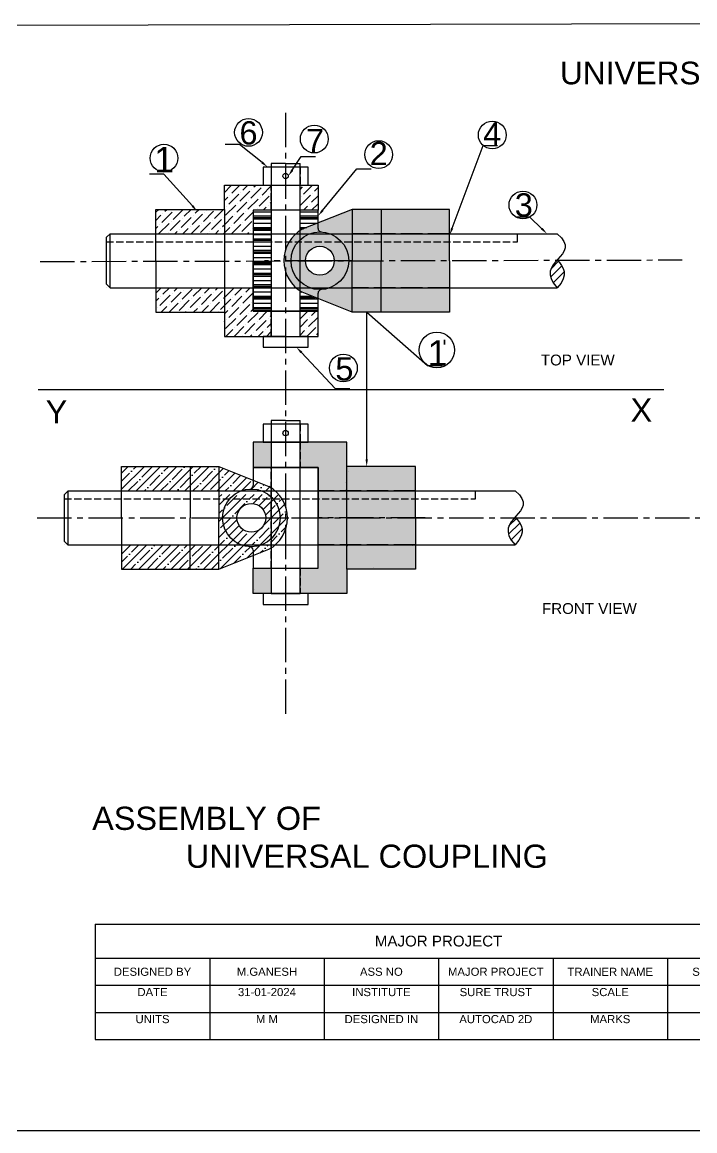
# Model space of a CAD drawing. Header units: millimetres. Extents: x 20 to 1282, y 516 to 1131.
# Drawn here: x 584 to 957, y 516 to 1131 of the extents above; entities that cross this region are included whole.
import ezdxf
from ezdxf import colors
from ezdxf.entities.mleader import LeaderData, LeaderLine
from ezdxf.math import Vec2, Vec3

# ---------------------------------------------------------------- set-up
doc = ezdxf.new("R2010")
doc.units = ezdxf.units.MM
for name, pattern in [('ACAD_ISO02W100', [15, 12, -3]), ('CENTER2', [28.575, 19.05, -3.175, 3.175, -3.175]), ('DASHDOT2', [12.7, 6.35, -3.175, 0, -3.175]), ('JIS_02_4.0', [5.5, 4, -1.5])]:
    doc.linetypes.add(name, pattern=pattern)
doc.layers.get('Defpoints').update_dxf_attribs({"color": 6})
for name, color, linetype in [('Layer1', 50, 'Continuous'), ('Layer4', 1, 'JIS_02_4.0'), ('Layer5', 6, 'DASHDOT2'), ('Layer6', 4, 'Continuous')]:
    doc.layers.add(name, color=color, linetype=linetype)
doc.styles.get("Standard").update_dxf_attribs({"font": 'arial.ttf'})

# ---------------------------------------------------------------- blocks, each defined once
blk = doc.blocks.new('*T44')
at = {"color": 0, "linetype": 'ByBlock', "lineweight": -2, "transparency": 16777216}
for p, q in [((0, 0), (381, 0)), ((0, 0), (0, -64)), ((381, 0), (381, -64)), ((0, -19), (381, -19)), ((63.5, -19), (63.5, -64)), ((127, -19), (127, -64)), ((190.5, -19), (190.5, -64)), ((254, -19), (254, -64)), ((317.5, -19), (317.5, -64)), ((0, -34), (381, -34)), ((0, -49), (381, -49)), ((0, -64), (381, -64))]:
    blk.add_line(p, q, dxfattribs=at)
at = {"color": 0, "transparency": 16777216}
for s, insert, char_height, width, attachment_point in [('MAJOR PROJECT', (190.5, -9.5), 6, 378, 5), ('DESIGNED BY', (31.75, -26.5), 4.5, 60.5, 5), ('M.GANESH', (95.25, -26.5), 4.5, 60.5, 5), ('ASS NO', (158.75, -26.5), 4.5, 60.5, 5), ('MAJOR PROJECT', (222.25, -26.5), 4.5, 60.5, 5), ('TRAINER NAME', (285.75, -26.5), 4.5, 60.5, 5), ('SHANMUKH', (349.25, -26.5), 4.5, 60.5, 5), ('DATE', (31.75, -35.5), 4.5, 60.5, 2), ('31-01-2024', (95.25, -35.5), 4.5, 60.5, 2), ('INSTITUTE', (158.75, -35.5), 4.5, 60.5, 2), ('SURE TRUST', (222.25, -35.5), 4.5, 60.5, 2), ('SCALE', (285.75, -35.5), 4.5, 60.5, 2), ('1;1', (349.25, -35.5), 4.5, 60.5, 2), ('UNITS', (31.75, -50.5), 4.5, 60.5, 2), ('M M', (95.25, -50.5), 4.5, 60.5, 2), ('DESIGNED IN', (158.75, -50.5), 4.5, 60.5, 2), ('AUTOCAD 2D', (222.25, -50.5), 4.5, 60.5, 2), ('MARKS', (285.75, -50.5), 4.5, 60.5, 2), ('.........', (349.25, -50.5), 4.5, 60.5, 2)]:
    blk.add_mtext(s, dxfattribs=dict(at, insert=insert, char_height=char_height, width=width, attachment_point=attachment_point))

msp = doc.modelspace()

# ---------------------------------------------------------------- hatches: boundary and pattern name
h = msp.add_hatch(color=5)
h.set_gradient(color1=(0, 0, 255), color2=(0, 0, 255), centered=1)
h.paths.add_polyline_path([(79.7, 1034.955), (69.7, 1034.955), (69.7, 1020.955), (79.7, 1020.955)])
h.paths.add_polyline_path([(121.7, 1034.955), (105.7, 1034.955), (95.7, 1034.955), (95.7, 1020.955), (105.7, 1020.955), (105.7, 1007.955), (159.7, 1007.955), (159.7, 1021.455), (121.7, 1021.455)])
h.paths.add_polyline_path([(159.7, 977.955), (105.7, 977.955), (105.7, 964.955), (95.7, 964.955), (95.7, 950.955), (105.7, 950.955), (121.7, 950.955), (121.7, 964.455), (159.7, 964.455)])
h.paths.add_polyline_path([(79.7, 964.955), (69.7, 964.955), (69.7, 950.955), (79.7, 950.955)])
h.paths.add_polyline_path([(103.521, 932.855), (75.762, 921.813, 0.2716675), (65.521, 904.355), (77.521, 904.355, -1), (93.521, 904.355), (103.521, 904.355)])
h.paths.add_polyline_path([(103.521, 904.355), (93.521, 904.355, -1), (77.521, 904.355), (65.521, 904.355, 0.2716675), (75.762, 886.898), (103.521, 875.855)])
h.paths.add_polyline_path([(119.521, 932.855), (103.521, 932.855), (103.521, 919.355), (119.521, 919.355)])
h.paths.add_polyline_path([(157.521, 932.855), (119.521, 932.855), (119.521, 919.355), (157.521, 919.355)])
h.paths.add_polyline_path([(119.521, 889.355), (103.521, 889.355), (103.521, 875.855), (119.521, 875.855)])
h.paths.add_polyline_path([(157.521, 889.355), (119.521, 889.355), (119.521, 875.855), (157.521, 875.855)])
h.paths.add_polyline_path([(119.521, 904.355), (103.521, 904.355), (103.521, 889.355), (119.521, 889.355)])
h.paths.add_polyline_path([(119.521, 919.355), (103.521, 919.355), (103.521, 904.355), (119.521, 904.355)])
h.paths.add_polyline_path([(157.521, 919.355), (119.521, 919.355), (119.521, 904.355), (157.521, 904.355)])
h.paths.add_polyline_path([(157.521, 904.355), (119.521, 904.355), (119.521, 889.355), (157.521, 889.355)])
h.paths.add_polyline_path([(820.801, 984.1), (782.801, 984.1), (782.801, 970.6), (820.801, 970.6)])
h.paths.add_polyline_path([(820.801, 999.234), (782.801, 999.138), (782.801, 984.1), (820.801, 984.1)])
h.paths.add_polyline_path([(820.801, 1012.1), (782.801, 1012.1), (782.801, 999.138), (820.801, 999.234)])
h.paths.add_polyline_path([(820.801, 1027.6), (782.801, 1027.6), (782.801, 1014.1), (820.801, 1014.1)])
h.paths.add_polyline_path([(782.801, 1027.6), (766.801, 1027.6), (766.801, 1014.1), (782.801, 1014.1)])
h.paths.add_polyline_path([(782.801, 1012.1), (766.801, 1012.1), (766.801, 999.098), (782.801, 999.138)])
h.paths.add_polyline_path([(782.801, 999.138), (766.801, 999.098), (766.801, 984.1), (782.801, 984.1)])
h.paths.add_polyline_path([(782.801, 984.1), (766.801, 984.1), (766.801, 970.6), (782.801, 970.6)])
h.paths.add_polyline_path([(766.801, 984.1), (754.369, 984.1, -0.0751), (749.69, 983.125, 0.3980255), (747.801, 981.128), (747.801, 978.159), (766.801, 970.6)])
h.paths.add_polyline_path([(766.801, 999.098), (764.801, 999.093, -0.3134228), (754.369, 984.1), (766.801, 984.1)])
h.paths.add_polyline_path([(749.69, 983.125, -0.1031145), (743.233, 984.1), (737.801, 984.1), (737.801, 982.397, 0.0181594), (739.042, 981.643), (747.801, 978.159), (747.801, 981.128, -0.3980255)])
h.paths.add_polyline_path([(754.369, 984.1), (743.233, 984.1, 0.1796053)])
h.paths.add_polyline_path([(737.714, 984.1), (735.572, 984.1, 0.0338123), (737.714, 982.454)])
h.paths.add_polyline_path([(737.714, 987.564, -0.2040914), (732.801, 999.1, -0.2040914), (737.714, 1010.637), (737.714, 1015.747, 0.1679785), (729.801, 1005.345), (729.801, 992.855, 0.1334085), (735.572, 984.1), (737.714, 984.1)])
h.paths.add_polyline_path([(737.801, 987.481), (737.801, 984.1), (743.233, 984.1, -0.1009962)], flags=17)
h.paths.add_polyline_path([(764.801, 999.093, 0.6585005), (737.801, 1010.719), (737.801, 987.481, 0.1009962), (743.233, 984.1), (754.369, 984.1, 0.3134228)])
h.paths.add_polyline_path([(740.801, 999.1, -1), (756.801, 999.1, -1)], flags=16)
h.paths.add_polyline_path([(737.714, 1010.637, 0.2040914), (732.801, 999.1, 0.2040914), (737.714, 987.564)], flags=17)
h.paths.add_polyline_path([(729.801, 1005.345, 0.0795573), (728.801, 999.1), (729.801, 999.1)])
h.paths.add_polyline_path([(729.801, 999.004), (728.801, 999.002, 0.0783177), (729.801, 992.855)])
h.paths.add_polyline_path([(743.233, 1014.1), (737.801, 1014.1), (737.801, 1012.1), (739.473, 1012.1, -0.0668361)], flags=17)
h.paths.add_polyline_path([(739.473, 1012.1), (737.801, 1012.1), (737.801, 1010.719, -0.0339311)], flags=17)
h.paths.add_polyline_path([(747.801, 1017.073), (747.801, 1020.042), (739.042, 1016.558, 0.0181594), (737.801, 1015.804), (737.801, 1014.1), (743.233, 1014.1, -0.1031145), (749.69, 1015.076, -0.3980255)])
h.paths.add_polyline_path([(766.801, 1027.6), (747.801, 1020.042), (747.801, 1017.073, 0.3980255), (749.69, 1015.076, -0.0751), (754.369, 1014.1), (766.801, 1014.1)])
h.paths.add_polyline_path([(766.801, 1014.1), (754.369, 1014.1, -0.0668361), (758.128, 1012.1), (766.801, 1012.1)])
h.paths.add_polyline_path([(766.801, 1012.1), (758.128, 1012.1, -0.2416526), (764.801, 999.1), (766.801, 999.1)])
h.paths.add_polyline_path([(782.801, 1014.1), (766.801, 1014.1), (766.801, 1012.1), (782.801, 1012.1)])
h.paths.add_polyline_path([(820.801, 1014.1), (782.801, 1014.1), (782.801, 1012.1), (820.801, 1012.1)])
h.paths.add_polyline_path([(721.801, 898.46), (717.301, 898.46), (711.801, 898.46), (711.801, 884.46), (721.801, 884.46)])
h.paths.add_polyline_path([(763.801, 898.46), (747.801, 898.46), (737.801, 898.46), (737.801, 884.46), (747.801, 884.46), (747.801, 871.46), (762.992, 871.46), (763.801, 872.269), (763.801, 884.96)])
h.paths.add_polyline_path([(763.801, 869.46), (747.801, 869.46), (747.801, 856.46), (763.801, 856.46)])
h.paths.add_polyline_path([(763.801, 871.46), (747.801, 871.46), (747.801, 869.46), (763.801, 869.46)])
h.paths.add_polyline_path([(763.801, 856.46), (747.801, 856.46), (747.801, 841.46), (763.801, 841.46)])
h.paths.add_polyline_path([(763.801, 841.46), (747.801, 841.46), (747.801, 828.46), (737.801, 828.46), (737.801, 814.46), (742.301, 814.46), (747.801, 814.46), (763.801, 814.46), (763.801, 827.96)])
h.paths.add_polyline_path([(721.801, 828.46), (711.801, 828.46), (711.801, 814.46), (721.801, 814.46)])
h.paths.add_polyline_path([(801.801, 841.46), (763.801, 841.46), (763.801, 827.96), (801.801, 827.96)])
h.paths.add_polyline_path([(801.801, 884.96), (763.801, 884.96), (763.801, 872.269), (763.801, 871.46), (801.801, 871.46)])
h.paths.add_polyline_path([(801.801, 856.46), (763.801, 856.46), (763.801, 841.46), (801.801, 841.46)])
h.paths.add_polyline_path([(801.801, 869.46), (763.801, 869.46), (763.801, 856.46), (801.801, 856.46)])
h.paths.add_polyline_path([(801.801, 871.46), (763.801, 871.46), (763.801, 869.46), (801.801, 869.46)])
h.paths.add_polyline_path([(763.801, 872.269), (762.992, 871.46), (763.801, 871.46)], flags=17)
h.paths.add_polyline_path([(159.7, 1005.955), (105.7, 1005.955), (105.7, 992.955), (159.7, 992.955)])
h.paths.add_polyline_path([(159.7, 992.955), (105.7, 992.955), (105.7, 977.955), (159.7, 977.955)])
h.paths.add_polyline_path([(159.7, 1007.955), (105.7, 1007.955), (105.7, 1005.955), (159.7, 1005.955)])
at = {"true_color": 0xf26722}
h = msp.add_hatch(dxfattribs=at)
h.set_pattern_fill('PLASTI', color=30)
h.paths.add_polyline_path([(379.489, 1034.284), (368.489, 1034.284), (368.489, 978.284), (379.489, 978.284)])
h.paths.add_polyline_path([(404.489, 1034.284), (395.489, 1034.284), (395.489, 1018.774, -0.1704041), (405.489, 1022.284), (405.489, 1022.524, -0.2679492), (404.489, 1024.256)])
h.paths.add_polyline_path([(405.489, 1022.284, 0.1704041), (395.489, 1018.774), (395.489, 1006.284), (397.489, 1006.284, -0.4142136), (405.489, 1014.284)])
h.paths.add_polyline_path([(395.489, 1018.774, 0.2277351), (389.489, 1006.284), (395.489, 1006.284)])
h.paths.add_polyline_path([(395.489, 1006.284), (389.489, 1006.284, 0.2277351), (395.489, 993.794)])
h.paths.add_polyline_path([(397.489, 1006.284), (395.489, 1006.284), (395.489, 993.794, 0.1704041), (405.489, 990.284), (405.489, 998.284, -0.4142136)])
h.paths.add_polyline_path([(410.73, 1000.239, -0.1804746), (405.489, 998.284), (405.489, 990.284, 0.1804746), (415.97, 994.194)])
h.paths.add_polyline_path([(421.489, 1006.284), (413.489, 1006.284, -0.2174811), (410.73, 1000.239), (415.97, 994.194, 0.2174811)])
h.paths.add_polyline_path([(405.489, 1022.284), (405.489, 1014.284, -0.4142136), (413.489, 1006.284), (421.489, 1006.284, 0.4142136)])
h.paths.add_polyline_path([(404.489, 988.312, -0.2679492), (405.489, 990.044), (405.489, 990.284, -0.1704041), (395.489, 993.794), (395.489, 978.284), (404.01, 978.284), (404.489, 978.763)])
h.paths.add_polyline_path([(721.801, 1027.1), (711.801, 1027.1), (711.801, 1014.1), (721.801, 1014.1)])
h.paths.add_polyline_path([(721.801, 984.1), (711.801, 984.1), (711.801, 971.1), (721.801, 971.1)])
h.paths.add_polyline_path([(721.801, 998.984), (711.801, 998.959), (711.801, 984.1), (721.801, 984.1)])
h.paths.add_polyline_path([(721.801, 1012.1), (711.801, 1012.1), (711.801, 998.959), (721.801, 998.984)])
h.paths.add_polyline_path([(721.801, 1014.1), (711.801, 1014.1), (711.801, 1012.1), (721.801, 1012.1)])
h.paths.add_polyline_path([(747.801, 1027.1), (737.801, 1027.1), (737.801, 1015.804, -0.0181594), (739.042, 1016.558), (747.801, 1020.042)])
h.paths.add_polyline_path([(747.801, 978.159), (739.042, 981.643, -0.0181594), (737.801, 982.397), (737.801, 971.1), (747.801, 971.1)])
h = msp.add_hatch(dxfattribs=at)
h.set_pattern_fill('ANSI35', color=30)
h.paths.add_polyline_path([(270.278, 934.149), (232.278, 934.149), (232.278, 920.649), (270.278, 920.649)])
h.paths.add_polyline_path([(286.278, 934.149), (270.278, 934.149), (270.278, 920.649), (286.278, 920.649)])
h.paths.add_polyline_path([(270.278, 890.649), (232.278, 890.649), (232.278, 877.149), (270.278, 877.149)])
h.paths.add_polyline_path([(286.278, 890.649), (270.278, 890.649), (270.278, 877.149), (286.278, 877.149)])
h.paths.add_polyline_path([(304.278, 926.989), (286.278, 934.149), (286.278, 920.649), (286.278, 905.649), (296.278, 905.649, -0.4142136), (304.278, 913.649)])
h.paths.add_polyline_path([(314.037, 923.107), (304.278, 926.989), (304.278, 913.649, -0.4142136), (312.278, 905.649), (324.278, 905.649, 0.2716675)])
h.paths.add_polyline_path([(324.278, 905.649), (312.278, 905.649, -0.4142136), (304.278, 897.649), (304.278, 884.31), (314.037, 888.192, 0.2716675)])
h.paths.add_polyline_path([(304.278, 897.649, -0.4142136), (296.278, 905.649), (286.278, 905.649), (286.278, 877.149), (304.278, 884.31)])
h.paths.add_polyline_path([(676.801, 884.96), (638.801, 884.96), (638.801, 871.46), (676.801, 871.46)])
h.paths.add_polyline_path([(692.801, 884.96), (676.801, 884.96), (676.801, 871.46), (692.801, 871.46)])
h.paths.add_polyline_path([(711.801, 877.402), (692.801, 884.96), (692.801, 871.46), (705.233, 871.46, -0.0751), (709.912, 872.436, 0.3980255), (711.801, 874.432)])
h.paths.add_polyline_path([(701.473, 869.46), (692.801, 869.46), (692.801, 856.46), (694.801, 856.46, -0.2416526)])
h.paths.add_polyline_path([(711.801, 877.402), (711.801, 874.432, -0.3980255), (709.912, 872.436, -0.1031145), (716.369, 871.46), (721.801, 871.46), (721.801, 873.164, 0.0181594), (720.56, 873.918)])
h.paths.add_polyline_path([(676.801, 841.46), (638.801, 841.46), (638.801, 827.96), (676.801, 827.96)])
h.paths.add_polyline_path([(692.801, 841.46), (676.801, 841.46), (676.801, 827.96), (692.801, 827.96)])
h.paths.add_polyline_path([(711.801, 838.488, 0.3980255), (709.912, 840.485, -0.0751), (705.233, 841.46), (692.801, 841.46), (692.801, 827.96), (711.801, 835.519)])
h.paths.add_polyline_path([(694.801, 856.46), (692.801, 856.46), (692.801, 841.46), (705.233, 841.46, -0.3135529)])
h.paths.add_polyline_path([(721.801, 841.46), (716.369, 841.46, -0.1031145), (709.912, 840.485, -0.3980255), (711.801, 838.488), (711.801, 835.519), (720.56, 839.003, 0.0181594), (721.801, 839.757)])
h.paths.add_polyline_path([(729.801, 850.215), (729.801, 856.46), (726.801, 856.46, -0.2060321), (721.801, 844.841), (721.801, 841.46), (724.029, 841.46, 0.1334085)])
h.paths.add_polyline_path([(725.999, 869.46), (721.801, 869.46), (721.801, 868.079, -0.2060321), (726.801, 856.46), (729.801, 856.46), (729.801, 862.705, 0.0978162)])
h.paths.add_polyline_path([(718.801, 856.46), (721.801, 856.46), (721.801, 868.079, 0.0339311), (720.128, 869.46), (701.473, 869.46, 0.2416526), (694.801, 856.46), (702.801, 856.46, -1)])
h.paths.add_polyline_path([(702.801, 856.46), (694.801, 856.46, 0.3135529), (705.233, 841.46), (716.369, 841.46, 0.1009962), (721.801, 844.841), (721.801, 856.46), (718.801, 856.46, -1)])
h.paths.add_polyline_path([(726.801, 856.46), (721.801, 856.46), (721.801, 844.841, 0.2060321)], flags=17)
h.paths.add_polyline_path([(721.801, 868.079), (721.801, 856.46), (726.801, 856.46, 0.2060321)], flags=17)

# ---------------------------------------------------------------- linework, layer by layer
at = {"linetype": 'CENTER2'}
msp.add_line((729.801, 1081.157), (729.801, 745.591), dxfattribs=at)
at = {"color": 4, "linetype": 'ByBlock'}
for p, q in [((729.801, 1053.1), (737.801, 1053.1)), ((729.801, 910.46), (737.801, 910.46))]:
    msp.add_line(p, q, dxfattribs=at)
at = {"color": 30, "linetype": 'Continuous', "true_color": 0xf26722}
for p, q in [((695.801, 1037.05), (699.337, 1040.587)), ((699.899, 1036.658), (704.341, 1041.1)), ((706.073, 1038.342), (708.831, 1041.1)), ((712.247, 1040.026), (713.321, 1041.1)), ((716.737, 1035.536), (721.801, 1040.6)), ((717.298, 1040.587), (717.298, 1040.587)), ((737.801, 1038.639), (739.187, 1040.026)), ((739.749, 1036.097), (744.752, 1041.1)), ((745.923, 1037.781), (747.801, 1039.659)), ((695.801, 1032.56), (697.654, 1034.413)), ((698.215, 1030.484), (703.828, 1036.097)), ((698.776, 1035.536), (698.776, 1035.536)), ((704.389, 1032.168), (710.001, 1037.781)), ((704.95, 1037.22), (704.95, 1037.22)), ((710.563, 1033.852), (716.175, 1039.465)), ((711.124, 1038.903), (711.124, 1038.903)), ((715.053, 1029.362), (720.666, 1034.975)), ((715.614, 1034.413), (715.614, 1034.413)), ((721.788, 1036.097), (721.788, 1036.097)), ((738.065, 1029.923), (743.677, 1035.536)), ((738.626, 1034.975), (738.626, 1034.975)), ((744.239, 1031.607), (747.801, 1035.169)), ((744.8, 1036.658), (744.8, 1036.658)), ((657.801, 1025.991), (659.41, 1027.6)), ((662.855, 1026.556), (663.9, 1027.6)), ((667.345, 1022.065), (672.88, 1027.6)), ((673.519, 1023.749), (677.37, 1027.6)), ((679.693, 1025.433), (681.861, 1027.6)), ((685.867, 1027.117), (686.351, 1027.6)), ((690.357, 1022.627), (695.331, 1027.6)), ((695.801, 1028.07), (695.97, 1028.239)), ((696.531, 1024.31), (702.144, 1029.923)), ((697.092, 1029.362), (697.092, 1029.362)), ((702.705, 1025.994), (708.318, 1031.607)), ((703.266, 1031.046), (703.266, 1031.046)), ((708.879, 1027.678), (714.492, 1033.291)), ((709.44, 1032.729), (709.44, 1032.729)), ((713.93, 1028.239), (713.93, 1028.239)), ((717.282, 1027.1), (718.982, 1028.801)), ((720.104, 1029.923), (720.104, 1029.923)), ((721.227, 1031.046), (721.801, 1031.62)), ((739.732, 1027.1), (741.994, 1029.362)), ((743.116, 1030.484), (743.116, 1030.484)), ((744.222, 1027.1), (747.801, 1030.679)), ((657.801, 1021.501), (660.61, 1024.31)), ((661.171, 1020.382), (666.784, 1025.994)), ((661.733, 1025.433), (661.733, 1025.433)), ((665.661, 1015.891), (671.274, 1021.504)), ((667.907, 1027.117), (667.907, 1027.117)), ((671.835, 1017.575), (677.448, 1023.188)), ((672.397, 1022.627), (672.397, 1022.627)), ((678.009, 1019.259), (683.622, 1024.872)), ((678.571, 1024.31), (678.571, 1024.31)), ((684.183, 1020.943), (689.796, 1026.556)), ((684.745, 1025.994), (684.745, 1025.994)), ((688.673, 1016.453), (694.286, 1022.065)), ((689.235, 1021.504), (689.235, 1021.504)), ((695.409, 1023.188), (695.409, 1023.188)), ((695.801, 1019.09), (700.46, 1023.749)), ((701.021, 1019.82), (706.634, 1025.433)), ((701.583, 1024.872), (701.583, 1024.872)), ((707.195, 1021.504), (711.801, 1026.11)), ((707.756, 1026.556), (707.756, 1026.556)), ((712.791, 1027.1), (712.808, 1027.117)), ((721.772, 1027.1), (721.801, 1027.129)), ((657.801, 1017.011), (658.926, 1018.137)), ((659.488, 1014.208), (665.1, 1019.82)), ((660.049, 1019.259), (660.049, 1019.259)), ((666.223, 1020.943), (666.223, 1020.943)), ((668.361, 1014.1), (669.59, 1015.33)), ((670.713, 1016.453), (670.713, 1016.453)), ((672.851, 1014.1), (675.764, 1017.014)), ((676.887, 1018.137), (676.887, 1018.137)), ((677.341, 1014.1), (681.938, 1018.698)), ((682.499, 1014.769), (688.112, 1020.382)), ((683.061, 1019.82), (683.061, 1019.82)), ((687.551, 1015.33), (687.551, 1015.33)), ((690.811, 1014.1), (692.602, 1015.891)), ((693.725, 1017.014), (693.725, 1017.014)), ((694.847, 1018.137), (695.801, 1019.09)), ((695.801, 1014.6), (698.776, 1017.575)), ((699.791, 1014.1), (704.95, 1019.259)), ((699.899, 1018.698), (699.899, 1018.698)), ((705.511, 1015.33), (711.124, 1020.943)), ((706.073, 1020.382), (706.073, 1020.382)), ((710.563, 1015.891), (710.563, 1015.891)), ((711.685, 1017.014), (711.801, 1017.129)), ((664.539, 1014.769), (664.539, 1014.769)), ((686.321, 1014.1), (686.428, 1014.208)), ((695.301, 1014.1), (695.801, 1014.6)), ((704.389, 1014.208), (704.389, 1014.208)), ((708.772, 1014.1), (709.44, 1014.769)), ((657.801, 981.09), (660.811, 984.1)), ((657.801, 976.6), (659.488, 978.287)), ((660.049, 974.358), (665.661, 979.97)), ((660.61, 979.409), (660.61, 979.409)), ((661.733, 980.532), (665.301, 984.1)), ((666.223, 976.042), (671.835, 981.654)), ((666.784, 981.093), (666.784, 981.093)), ((667.907, 982.216), (669.791, 984.1)), ((672.397, 977.725), (678.009, 983.338)), ((672.958, 982.777), (672.958, 982.777)), ((674.08, 983.899), (674.282, 984.1)), ((676.887, 973.235), (682.499, 978.848)), ((677.448, 978.287), (677.448, 978.287)), ((678.571, 979.409), (683.262, 984.1)), ((683.061, 974.919), (688.673, 980.532)), ((683.622, 979.97), (683.622, 979.97)), ((684.745, 981.093), (687.752, 984.1)), ((689.235, 976.603), (694.847, 982.216)), ((689.796, 981.654), (689.796, 981.654)), ((690.918, 982.777), (692.242, 984.1)), ((695.409, 978.287), (695.801, 978.679)), ((695.801, 978.679), (701.021, 983.899)), ((695.97, 983.338), (695.97, 983.338)), ((699.899, 973.797), (705.511, 979.409)), ((700.46, 978.848), (700.46, 978.848)), ((701.583, 979.97), (705.712, 984.1)), ((706.073, 975.48), (711.685, 981.093)), ((706.634, 980.532), (706.634, 980.532)), ((707.756, 981.654), (710.203, 984.1)), ((657.801, 972.11), (657.804, 972.113)), ((658.926, 973.235), (658.926, 973.235)), ((660.782, 970.6), (663.978, 973.797)), ((665.1, 974.919), (665.1, 974.919)), ((665.272, 970.6), (670.152, 975.48)), ((670.713, 971.551), (676.326, 977.164)), ((671.274, 976.603), (671.274, 976.603)), ((675.764, 972.113), (675.764, 972.113)), ((678.742, 970.6), (680.816, 972.674)), ((681.938, 973.797), (681.938, 973.797)), ((683.232, 970.6), (686.99, 974.358)), ((687.722, 970.6), (693.164, 976.042)), ((688.112, 975.48), (688.112, 975.48)), ((693.725, 972.113), (695.801, 974.189)), ((694.286, 977.164), (694.286, 977.164)), ((695.801, 974.189), (699.337, 977.725)), ((698.215, 967.623), (703.828, 973.235)), ((698.776, 972.674), (698.776, 972.674)), ((704.389, 969.306), (710.001, 974.919)), ((704.95, 974.358), (704.95, 974.358)), ((710.563, 970.99), (711.801, 972.228)), ((711.124, 976.042), (711.124, 976.042)), ((674.252, 970.6), (674.642, 970.99)), ((692.602, 970.99), (692.602, 970.99)), ((695.801, 969.699), (697.654, 971.551)), ((696.531, 961.449), (702.144, 967.061)), ((697.092, 966.5), (697.092, 966.5)), ((702.705, 963.132), (708.318, 968.745)), ((703.266, 968.184), (703.266, 968.184)), ((708.879, 964.816), (714.492, 970.429)), ((709.44, 969.868), (709.44, 969.868)), ((713.369, 960.326), (718.982, 965.939)), ((715.053, 966.5), (719.653, 971.1)), ((720.104, 967.061), (720.104, 967.061)), ((721.227, 968.184), (721.801, 968.758)), ((737.801, 962.307), (741.994, 966.5)), ((738.065, 967.061), (742.104, 971.1)), ((742.555, 962.571), (747.801, 967.817)), ((743.116, 967.623), (743.116, 967.623)), ((744.239, 968.745), (746.594, 971.1)), ((695.801, 965.208), (695.97, 965.378)), ((696.673, 957.1), (700.46, 960.887)), ((701.163, 957.1), (706.634, 962.571)), ((701.583, 962.01), (701.583, 962.01)), ((707.195, 958.642), (712.808, 964.255)), ((707.756, 963.694), (707.756, 963.694)), ((713.93, 965.378), (713.93, 965.378)), ((714.633, 957.1), (717.298, 959.765)), ((718.42, 960.887), (718.42, 960.887)), ((719.124, 957.1), (721.801, 959.778)), ((719.543, 962.01), (721.801, 964.268)), ((737.801, 957.817), (740.31, 960.326)), ((741.432, 961.449), (741.432, 961.449)), ((741.574, 957.1), (746.484, 962.01)), ((747.606, 963.132), (747.606, 963.132)), ((706.073, 957.52), (706.073, 957.52)), ((710.143, 957.1), (711.124, 958.081)), ((712.247, 959.204), (712.247, 959.204)), ((747.045, 958.081), (747.801, 958.837)), ((740.536, 898.396), (740.536, 898.396)), ((758.561, 898.46), (758.497, 898.396)), ((747.833, 883.242), (747.833, 883.242)), ((764.671, 882.12), (764.671, 882.12)), ((772.002, 884.96), (771.967, 884.926)), ((762.987, 875.946), (762.987, 875.946)), ((763.801, 872.269), (762.992, 871.46)), ((764.11, 841.147), (763.801, 840.838)), ((782.07, 841.147), (782.07, 841.147)), ((800.344, 841.46), (800.031, 841.147)), ((763.548, 836.096), (763.548, 836.096)), ((778.703, 828.799), (778.703, 828.799)), ((800.592, 828.238), (800.314, 827.96)), ((801.714, 829.361), (801.714, 829.361)), ((712.473, 816.451), (712.473, 816.451))]:
    msp.add_line(p, q, dxfattribs=at)
at = {"linetype": 'JIS_02_4.0'}
for p, q in [((721.801, 1027.1), (721.801, 1041.1)), ((737.801, 1027.1), (737.801, 1041.1)), ((630.358, 1009.631), (858.491, 1009.631)), ((858.491, 1009.631), (858.491, 1014.1)), ((630.358, 1002.1), (630.398, 1002.1)), ((630.358, 984.1), (630.398, 984.1)), ((721.801, 957.1), (721.801, 971.1)), ((737.801, 957.1), (737.801, 971.1)), ((721.801, 898.46), (721.801, 884.46)), ((737.801, 898.46), (737.801, 884.46)), ((835.149, 866.991), (835.149, 871.46)), ((607.016, 866.991), (835.149, 866.991)), ((607.016, 841.46), (607.055, 841.46)), ((721.801, 828.46), (721.801, 814.46)), ((737.801, 828.46), (737.801, 814.46))]:
    msp.add_line(p, q, dxfattribs=at)
at = {"linetype": 'ACAD_ISO02W100'}
for p, q in [((657.801, 1014.1), (711.801, 1014.1)), ((820.801, 1014.1), (766.801, 1014.1)), ((657.801, 984.1), (711.801, 984.1)), ((820.801, 984.1), (766.801, 984.1)), ((638.801, 871.46), (692.801, 871.46)), ((801.801, 871.46), (747.801, 871.46)), ((638.801, 841.46), (692.801, 841.46)), ((801.801, 841.46), (747.801, 841.46))]:
    msp.add_line(p, q, dxfattribs=at)
at = {"color": 3, "linetype": 'CENTER2'}
for p, q in [((593.674, 998.66), (949.906, 999.561)), ((748.801, 999.1), (718.078, 999.1)), ((591.915, 856.46), (1099.405, 856.46)), ((710.801, 856.46), (747.017, 856.46))]:
    msp.add_line(p, q, dxfattribs=at)
for p, q in [((766.801, 999.1), (748.801, 999.1)), ((632.358, 984.1), (880.491, 984.1)), ((592.426, 927.61), (939.738, 927.61)), ((692.801, 856.46), (710.801, 856.46)), ((609.016, 841.46), (857.149, 841.46))]:
    msp.add_line(p, q)
at = {"color": 7, "linetype": 'Continuous', "true_color": 0xffffff}
for p, q in [((877.086, 994.681), (881.19, 998.784)), ((876.869, 989.974), (883.129, 996.234)), ((878.317, 986.931), (884.396, 993.01)), ((853.744, 852.041), (857.847, 856.144)), ((853.527, 847.334), (859.787, 853.593)), ((854.975, 844.291), (861.054, 850.37))]:
    msp.add_line(p, q, dxfattribs=at)
at = {"linetype": 'ByBlock'}
for p, q in [((630.398, 984.061, -0.891), (630.398, 984.1, -0.89)), ((721.801, 957.1), (737.801, 957.1)), ((742.301, 957.1), (737.801, 957.1)), ((607.055, 841.421, -0.891), (607.055, 841.46, -0.89)), ((721.801, 814.46), (737.801, 814.46)), ((742.301, 814.46), (737.801, 814.46))]:
    msp.add_line(p, q, dxfattribs=at)
at = {"color": 80, "linetype": 'CENTER2'}
msp.add_line((807.158, 856.46), (747.801, 856.46), dxfattribs=at)
at = {"color": 4}
msp.add_lwpolyline([(575.304, 1129.777), (1280.01, 1131.466), (1281.762, 516.373), (575.304, 516.373)], close=True, dxfattribs=at)
for centre, radius in [((709.218, 1070.302), 7.705), ((844.457, 1068.866), 7.705), ((745.694, 1066.613), 7.705), ((781.467, 1058), 7.705), ((662.294, 1056.025), 7.705), ((861.478, 1030.048), 7.705), ((813.718, 949.56), 9.874), ((761.88, 939.61), 7.705)]:
    msp.add_circle(centre, radius, dxfattribs=at)
at = {"linetype": 'ByBlock'}
for centre in [(729.801, 1046.1), (729.801, 903.46)]:
    msp.add_circle(centre, 1.5, dxfattribs=at)
at = {"color": 2, "linetype": 'ByBlock'}
for centre in [(729.801, 1046.1), (729.801, 903.46)]:
    msp.add_circle(centre, 1.5, dxfattribs=at)
at = {"layer": 'Defpoints', "linetype": 'ByBlock'}
for p, q in [((632.398, 1014.1), (630.398, 1012.1, 45)), ((630.398, 986.061, -0.827), (630.398, 1012.1)), ((632.398, 984.061, -0.891), (632.398, 1014.1, 0.064)), ((632.398, 1014.1), (880.531, 1014.1)), ((630.398, 986.061, 44.109), (632.358, 984.1)), ((632.398, 984.1), (880.531, 984.1)), ((609.055, 871.46), (607.055, 869.46, 45)), ((607.055, 843.421, -0.827), (607.055, 869.46)), ((609.055, 841.421, -0.891), (609.055, 871.46, 0.064)), ((609.055, 871.46), (857.189, 871.46)), ((607.055, 843.421, 44.109), (609.016, 841.46)), ((609.055, 841.46), (857.189, 841.46))]:
    msp.add_line(p, q, dxfattribs=at)
at = {"layer": 'Defpoints', "linetype": 'JIS_02_4.0'}
for p, q in [((632.358, 984.1), (858.491, 984.1)), ((609.016, 841.46), (835.149, 841.46))]:
    msp.add_line(p, q, dxfattribs=at)
at = {"layer": 'Defpoints', "linetype": 'ByBlock'}
for points in [[(880.531, 1014.1), (895.593, 1001.492), (866.387, 999.1), (880.531, 984.1)], [(880.491, 999.569), (884.028, 995.657), (887.316, 991.372), (880.531, 984.1)], [(857.189, 871.46), (872.251, 858.852), (843.045, 856.46), (857.189, 841.46)], [(857.149, 856.929), (860.686, 853.017), (863.974, 848.732), (857.189, 841.46)]]:
    msp.add_open_spline(points, degree=3, dxfattribs=at)
at = {"layer": 'Layer1'}
for p, q in [((695.801, 1027.6), (695.801, 1041.1)), ((695.801, 1041.1), (711.801, 1041.1)), ((711.801, 1041.1), (729.801, 1041.1)), ((729.801, 1041.1), (747.801, 1041.1)), ((747.801, 1041.1), (747.801, 1027.1)), ((657.801, 999.1), (657.801, 1027.6)), ((657.801, 1027.6), (695.801, 1027.6)), ((695.801, 1027.6), (695.801, 970.6)), ((766.801, 1027.6), (739.042, 1016.558)), ((782.801, 1027.6), (766.801, 1027.6)), ((766.801, 1027.6), (766.801, 999.1)), ((820.801, 1027.6), (782.801, 1027.6)), ((782.801, 1027.6), (782.801, 999.1)), ((820.801, 999.1), (820.801, 1027.6)), ((747.801, 1027.1), (711.801, 1027.1)), ((711.801, 1027.1), (711.801, 999.1)), ((657.801, 999.1), (657.801, 970.6)), ((657.801, 999.1), (657.801, 984.1)), ((711.801, 971.1), (711.801, 999.1)), ((766.801, 970.6), (766.801, 999.1)), ((782.801, 970.6), (782.801, 999.1)), ((820.801, 999.1), (820.801, 970.6)), ((766.801, 970.6), (739.042, 981.643)), ((657.801, 970.6), (695.801, 970.6)), ((695.801, 970.6), (695.801, 957.1)), ((747.801, 971.1), (711.801, 971.1)), ((747.801, 957.1), (747.801, 971.1)), ((782.801, 970.6), (766.801, 970.6)), ((820.801, 970.6), (782.801, 970.6)), ((695.801, 957.1), (711.801, 957.1)), ((711.801, 957.1), (729.801, 957.1)), ((729.801, 957.1), (747.801, 957.1)), ((729.801, 898.46), (711.801, 898.46)), ((711.801, 898.46), (711.801, 884.46)), ((747.801, 898.46), (729.801, 898.46)), ((763.801, 898.46), (747.801, 898.46)), ((763.801, 884.96), (763.801, 898.46)), ((638.801, 856.46), (638.801, 884.96)), ((638.801, 884.96), (676.801, 884.96)), ((676.801, 884.96), (692.801, 884.96)), ((676.801, 884.96), (676.801, 856.46)), ((692.801, 884.96), (692.801, 856.46)), ((692.801, 884.96), (720.56, 873.918)), ((711.801, 884.46), (747.801, 884.46)), ((747.801, 884.46), (747.801, 856.46)), ((801.801, 884.96), (763.801, 884.96)), ((763.801, 827.96), (763.801, 884.96)), ((801.801, 856.46), (801.801, 884.96)), ((801.801, 856.46), (801.801, 871.46)), ((638.801, 856.46), (638.801, 827.96)), ((676.801, 827.96), (676.801, 856.46)), ((692.801, 827.96), (692.801, 856.46)), ((747.801, 828.46), (747.801, 856.46)), ((801.801, 856.46), (801.801, 827.96)), ((692.801, 827.96), (720.56, 839.003)), ((638.801, 827.96), (676.801, 827.96)), ((676.801, 827.96), (692.801, 827.96)), ((711.801, 814.46), (711.801, 828.46)), ((711.801, 828.46), (747.801, 828.46)), ((801.801, 827.96), (763.801, 827.96)), ((763.801, 827.96), (763.801, 814.46)), ((729.801, 814.46), (711.801, 814.46)), ((747.801, 814.46), (729.801, 814.46)), ((763.801, 814.46), (747.801, 814.46))]:
    msp.add_line(p, q, dxfattribs=at)
for centre in [(748.801, 999.1), (710.801, 856.46)]:
    msp.add_circle(centre, 8, dxfattribs=at)
for centre, start, end in [((748.801, 999.1), 119.205646, 240.794354), ((710.801, 856.46), 299.205646, 60.794354)]:
    msp.add_arc(centre, 20, start, end, dxfattribs=at)
at = {"layer": 'Layer4', "linetype": 'ByBlock'}
for p, q in [((747.801, 1027.1), (711.801, 1027.1)), ((711.801, 1027.1), (711.801, 971.1)), ((747.801, 1017.073), (747.801, 1027.1)), ((747.801, 971.1), (747.801, 981.128)), ((711.801, 971.1), (747.801, 971.1)), ((711.801, 884.46), (711.801, 874.432)), ((747.801, 884.46), (711.801, 884.46)), ((747.801, 828.46), (747.801, 884.46)), ((711.801, 838.488), (711.801, 828.46)), ((711.801, 828.46), (747.801, 828.46))]:
    msp.add_line(p, q, dxfattribs=at)
at = {"layer": 'Layer4', "color": 0, "linetype": 'JIS_02_4.0'}
for p, q in [((721.877, 1027.201), (721.877, 971.201)), ((737.714, 1027.1), (737.714, 971.1)), ((721.801, 828.46), (721.801, 884.46)), ((737.801, 828.46), (737.801, 884.46))]:
    msp.add_line(p, q, dxfattribs=at)
at = {"layer": 'Layer4', "linetype": 'ByBlock'}
for centre, radius in [((748.801, 999.1), 16), ((748.801, 999.1), 8), ((710.801, 856.46), 16), ((710.801, 856.46), 8)]:
    msp.add_circle(centre, radius, dxfattribs=at)
for centre, start, end in [((749.801, 1017.073), 180, 266.815261), ((749.801, 981.128), 93.184739, 180), ((709.801, 874.432), 273.184739, 0), ((709.801, 838.488), 0, 86.815261)]:
    msp.add_arc(centre, 2, start, end, dxfattribs=at)
at = {"layer": 'Layer5', "linetype": 'ByBlock'}
for p, q in [((717.301, 1051.1), (717.301, 1041.1)), ((742.301, 1051.1), (717.301, 1051.1)), ((729.801, 1051.1), (729.801, 1041.1)), ((742.301, 1041.1), (742.301, 1051.1)), ((717.301, 1041.1), (742.301, 1041.1)), ((717.301, 908.46), (717.301, 898.46)), ((742.301, 908.46), (717.301, 908.46)), ((729.801, 908.46), (729.801, 898.46)), ((742.301, 898.46), (742.301, 908.46)), ((717.301, 898.46), (742.301, 898.46))]:
    msp.add_line(p, q, dxfattribs=at)
at = {"layer": 'Layer5', "color": 7, "linetype": 'JIS_02_4.0', "true_color": 0xffffff}
for p, q in [((721.801, 1051.1), (721.801, 1041.1)), ((737.801, 1051.1), (737.801, 1041.1)), ((721.801, 908.46), (721.801, 898.46)), ((737.801, 908.46), (737.801, 898.46))]:
    msp.add_line(p, q, dxfattribs=at)
at = {"layer": 'Layer6', "linetype": 'ByBlock'}
for p, q in [((729.801, 1053.1), (721.801, 1053.1)), ((737.801, 957.1), (737.801, 1053.1)), ((729.801, 957.1), (717.301, 957.1)), ((717.301, 957.1), (717.301, 951.1)), ((742.301, 951.1), (742.301, 957.1)), ((717.301, 951.1), (742.301, 951.1)), ((729.801, 910.46), (721.801, 910.46)), ((737.801, 814.46), (737.801, 910.46)), ((729.801, 814.46), (717.301, 814.46)), ((717.301, 814.46), (717.301, 808.46)), ((742.301, 808.46), (742.301, 814.46)), ((717.301, 808.46), (742.301, 808.46))]:
    msp.add_line(p, q, dxfattribs=at)
at = {"layer": 'Layer6', "color": 4, "linetype": 'ByBlock'}
for p, q in [((721.801, 1053.1), (721.801, 957.1)), ((721.801, 910.46), (721.801, 814.46))]:
    msp.add_line(p, q, dxfattribs=at)

# ---------------------------------------------------------------- block references
msp.add_blockref('*T44', (624.195, 631.108))

# ---------------------------------------------------------------- texts
at = {"color": 4}
for s, height, p in [('UNIVERSAL COUPLING #', 12.55577, (882.078, 1096.984)), ('6', 12.894, (704.195, 1063.623)), ('7', 12.894, (741.157, 1059.333)), ('4', 12.894, (839.416, 1063.039)), ('2', 12.894, (776.462, 1052.142)), ('1', 14.087, (656.88, 1048.197)), ('3', 12.894, (856.966, 1023.631)), ('1', 14.087, (808.617, 940.92)), ("'", 8.926, (816.781, 946.475)), ('5', 12.894, (757.385, 932.71)), ('ASSEMBLY OF ', 12.87302, (622.47, 683.331)), ('            UNIVERSAL COUPLING', 12.87302, (614.522, 662.297))]:
    msp.add_text(s, height=height, dxfattribs=at).set_placement(p)
at = {"color": 2}
for s, p in [('TOP VIEW', (871.45, 941.017)), ('FRONT VIEW', (872.068, 803.149))]:
    msp.add_text(s, height=6, dxfattribs=at).set_placement(p)
at = {"insert": (921.233, 922.696), "char_height": 12.873, "attachment_point": 1}
msp.add_mtext('X', dxfattribs=at)
at = {"insert": (596.652, 921.699), "char_height": 12.873, "attachment_point": 1}
msp.add_mtext_dynamic_manual_height_columns('Y', width=0.84146, gutter_width=64.365, heights=[0], dxfattribs=at)

# ---------------------------------------------------------------- leaders
at = {"color": 4}
ml = msp.add_multileader_mtext('Standard', dxfattribs=at)
ml.set_content('', color=4)
ml.set_leader_properties()
ml.build(insert=Vec2(0, 0))
ctx = ml.context
ctx.base_point, ctx.plane_origin = Vec3(692.195, 1063.623), Vec3(719.848, 1051.1)
ctx.text_align_type = 2
notes = []
notes.append((ctx, [(0, (1, 1, 0), (704.195, 1063.623), (-1, 0), 8, [(0, [(719.848, 1051.1)], 0, [])])]))
ctx.mtext.insert, ctx.mtext.alignment, ctx.mtext.flow_direction = Vec3(694.195, 1065.623), 3, 5
ml = msp.add_multileader_mtext('Standard', dxfattribs=at)
ml.set_content('', color=4)
ml.set_leader_properties()
ml.build(insert=Vec2(0, 0))
ctx = ml.context
ctx.base_point, ctx.plane_origin = Vec3(847.416, 1063.039), Vec3(820.801, 1013.35)
notes.append((ctx, [(0, (1, 1, 0), (839.416, 1063.039), (1, 0), 8, [(0, [(820.801, 1013.35)], 0, [])])]))
ctx.mtext.insert, ctx.mtext.flow_direction = Vec3(849.416, 1065.039), 5
ml = msp.add_multileader_mtext('Standard', dxfattribs=at)
ml.set_content('', color=4)
ml.set_leader_properties()
ml.build(insert=Vec2(0, 0))
ctx = ml.context
ctx.base_point, ctx.plane_origin = Vec3(746.45, 1056.891), Vec3(731.301, 1046.1)
notes.append((ctx, [(0, (1, 1, 0), (738.45, 1056.891), (1, 0), 8, [(0, [(731.301, 1046.1)], 0, [])])]))
ctx.mtext.insert, ctx.mtext.flow_direction = Vec3(748.45, 1058.891), 5
ml = msp.add_multileader_mtext('Standard', dxfattribs=at)
ml.set_content('', color=4)
ml.set_leader_properties()
ml.build(insert=Vec2(0, 0))
ctx = ml.context
ctx.base_point, ctx.plane_origin = Vec3(777.254, 1050.056), Vec3(747.801, 1023.967)
notes.append((ctx, [(0, (1, 1, 0), (769.254, 1050.056), (1, 0), 8, [(0, [(747.801, 1023.967)], 0, [])])]))
ctx.mtext.insert, ctx.mtext.flow_direction = Vec3(779.254, 1052.056), 5
ml = msp.add_multileader_mtext('Standard', dxfattribs=at)
ml.set_content('', color=4)
ml.set_leader_properties()
ml.build(insert=Vec2(0, 0))
ctx = ml.context
ctx.base_point, ctx.plane_origin = Vec3(650.294, 1047.167), Vec3(680.777, 1026.517)
ctx.text_align_type = 2
notes.append((ctx, [(0, (1, 1, 0), (662.294, 1047.167), (-1, 0), 8, [(0, [(680.777, 1026.517)], 0, [])])]))
ctx.mtext.insert, ctx.mtext.alignment, ctx.mtext.flow_direction = Vec3(652.294, 1049.167), 3, 5
ml = msp.add_multileader_mtext('Standard', dxfattribs=at)
ml.set_content('', color=4)
ml.set_leader_properties()
ml.build(insert=Vec2(0, 0))
ctx = ml.context
ctx.base_point, ctx.plane_origin = Vec3(853.312, 1023.364), Vec3(874.843, 1014.1)
ctx.text_align_type = 2
notes.append((ctx, [(0, (1, 1, 0), (865.312, 1023.364), (-1, 0), 8, [(0, [(874.843, 1014.1)], 0, [])])]))
ctx.mtext.insert, ctx.mtext.alignment, ctx.mtext.flow_direction = Vec3(855.312, 1025.364), 3, 5
ml = msp.add_multileader_mtext('Standard', dxfattribs=at)
ml.set_content('', color=4)
ml.set_leader_properties()
ml.build(insert=Vec2(0, 0))
ctx = ml.context
ctx.base_point, ctx.plane_origin = Vec3(816.617, 940.92), Vec3(774.801, 884.96)
notes.append((ctx, [(0, (1, 1, 0), (808.617, 940.92), (1, 0), 8, [(1, [(774.801, 884.96), (774.801, 970.6)], 0, [])])]))
ctx.mtext.insert, ctx.mtext.flow_direction = Vec3(818.617, 942.92), 5
ml = msp.add_multileader_mtext('Standard', dxfattribs=at)
ml.set_content('', color=4)
ml.set_leader_properties()
ml.build(insert=Vec2(0, 0))
ctx = ml.context
ctx.base_point, ctx.plane_origin = Vec3(765.385, 928.182), Vec3(735.868, 951.1)
notes.append((ctx, [(0, (1, 1, 0), (757.385, 928.182), (1, 0), 8, [(0, [(735.868, 951.1)], 0, [])])]))
ctx.mtext.insert, ctx.mtext.flow_direction = Vec3(767.385, 930.182), 5
for ctx, leaders in notes:
    for number, flags, end, landing, length, lines in leaders:
        leader = LeaderData()
        leader.index, (leader.has_last_leader_line, leader.has_dogleg_vector, leader.attachment_direction) = number, flags
        leader.last_leader_point, leader.dogleg_vector, leader.dogleg_length = Vec3(end), Vec3(landing), length
        for number, points, colour, breaks in lines:
            line = LeaderLine()
            line.index, line.vertices, line.color, line.breaks = number, Vec3.list(points), colors.encode_raw_color(colour), breaks
            leader.lines.append(line)
        ctx.leaders.append(leader)

doc.saveas('drawing.dxf')
